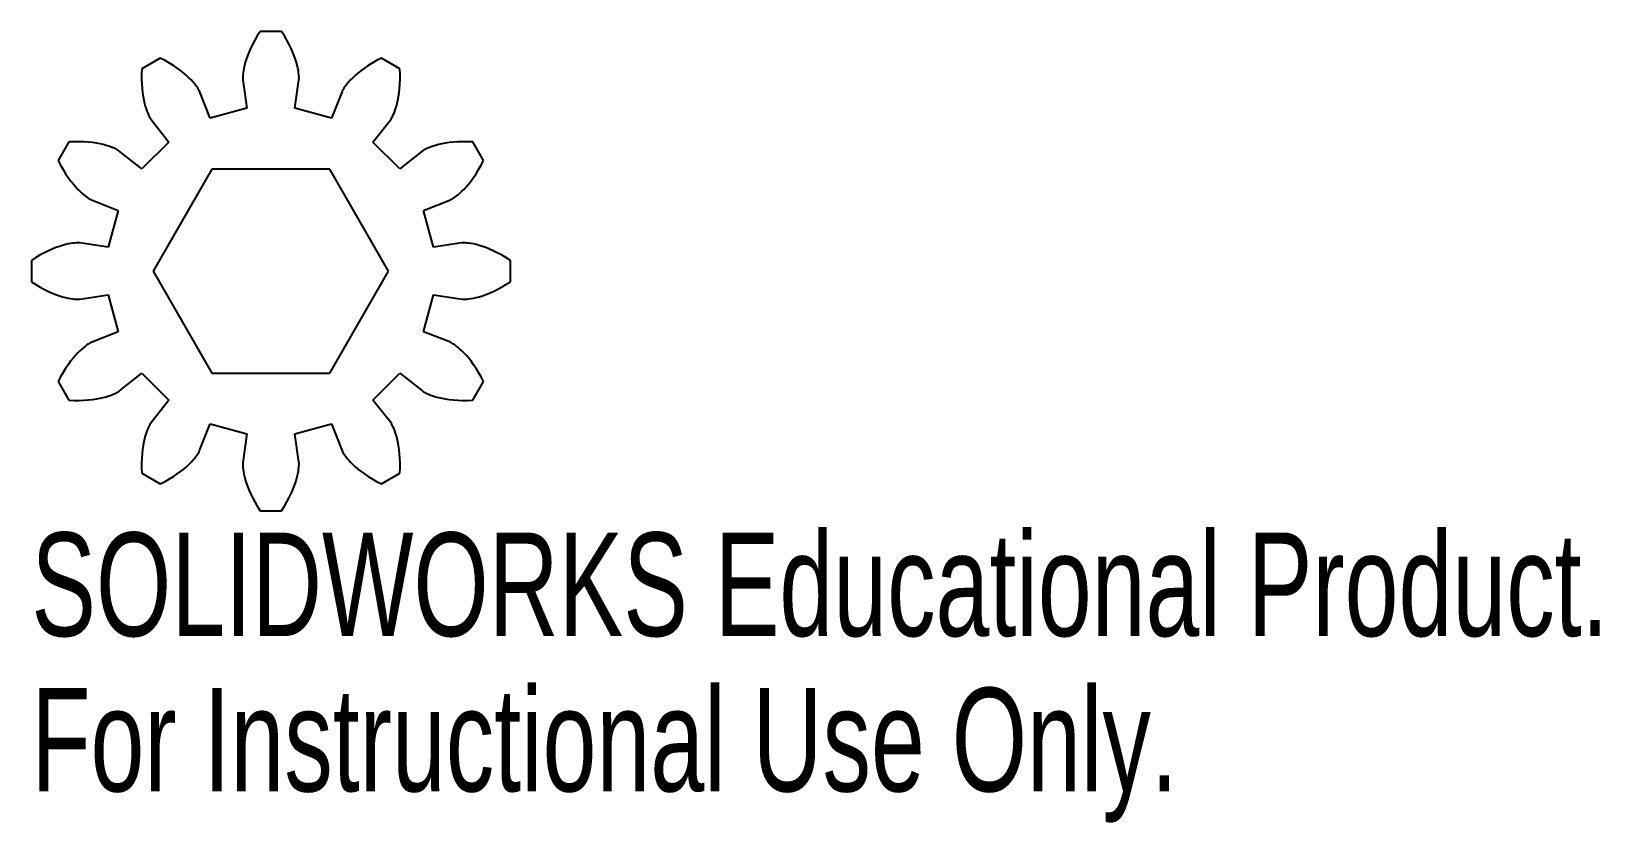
# Model space of a CAD drawing. Header units: millimetres. Extents: x -11.2 to 62.1, y -25.8 to 11.2.
import ezdxf

# ---------------------------------------------------------------- set-up
doc = ezdxf.new("R2010")
doc.units = ezdxf.units.MM
doc.styles.add('SLDTEXTSTYLE0', font='TXT', dxfattribs={"width": 0.7})

msp = doc.modelspace()

# ---------------------------------------------------------------- linework, layer by layer
at = {"color": 7, "linetype": 'Continuous', "lineweight": 25}
for p, q in [((-0.497, 11.189), (-0.632, 10.978)), ((0.497, 11.189), (-0.497, 11.189)), ((0.632, 10.978), (0.497, 11.189)), ((-0.95, 10.389), (-1.029, 10.21)), ((-0.858, 10.578), (-0.95, 10.389)), ((-0.752, 10.774), (-0.858, 10.578)), ((-0.632, 10.978), (-0.752, 10.774)), ((0.752, 10.774), (0.632, 10.978)), ((0.858, 10.578), (0.752, 10.774)), ((0.95, 10.389), (0.858, 10.578)), ((1.029, 10.21), (0.95, 10.389)), ((-5.164, 9.938), (-6.025, 9.442)), ((-4.942, 9.823), (-5.164, 9.938)), ((-4.736, 9.707), (-4.942, 9.823)), ((-4.546, 9.589), (-4.736, 9.707)), ((-4.372, 9.472), (-4.546, 9.589)), ((-1.235, 9.595), (-1.263, 9.469)), ((-1.198, 9.732), (-1.235, 9.595)), ((-1.152, 9.881), (-1.198, 9.732)), ((-1.096, 10.04), (-1.152, 9.881)), ((-1.029, 10.21), (-1.096, 10.04)), ((1.096, 10.04), (1.029, 10.21)), ((1.152, 9.881), (1.096, 10.04)), ((1.198, 9.732), (1.152, 9.881)), ((1.235, 9.595), (1.198, 9.732)), ((1.263, 9.469), (1.235, 9.595)), ((4.546, 9.589), (4.372, 9.472)), ((4.736, 9.707), (4.546, 9.589)), ((4.942, 9.823), (4.736, 9.707)), ((5.164, 9.938), (4.942, 9.823)), ((6.025, 9.442), (5.164, 9.938)), ((-6.036, 9.192), (-6.038, 8.955)), ((-6.038, 8.955), (-6.032, 8.732)), ((-6.025, 9.442), (-6.036, 9.192)), ((-4.214, 9.357), (-4.372, 9.472)), ((-4.071, 9.243), (-4.214, 9.357)), ((-3.942, 9.133), (-4.071, 9.243)), ((-3.828, 9.027), (-3.942, 9.133)), ((-3.728, 8.927), (-3.828, 9.027)), ((-3.641, 8.832), (-3.728, 8.927)), ((-3.566, 8.745), (-3.641, 8.832)), ((-1.313, 9.094), (-1.315, 9.033)), ((-1.315, 9.033), (-1.315, 8.986)), ((-1.315, 8.986), (-1.311, 8.925)), ((-1.308, 9.168), (-1.313, 9.094)), ((-1.311, 8.925), (-1.116, 7.599)), ((-1.299, 9.256), (-1.308, 9.168)), ((-1.284, 9.356), (-1.299, 9.256)), ((-1.263, 9.469), (-1.284, 9.356)), ((1.116, 7.599), (1.311, 8.932)), ((1.284, 9.356), (1.263, 9.469)), ((1.299, 9.256), (1.284, 9.356)), ((1.308, 9.168), (1.299, 9.256)), ((1.313, 9.094), (1.308, 9.168)), ((1.311, 8.932), (1.315, 8.986)), ((1.315, 9.033), (1.313, 9.094)), ((1.315, 8.986), (1.315, 9.033)), ((3.641, 8.832), (3.566, 8.745)), ((3.728, 8.927), (3.641, 8.832)), ((3.828, 9.027), (3.728, 8.927)), ((3.942, 9.133), (3.828, 9.027)), ((4.071, 9.243), (3.942, 9.133)), ((4.214, 9.357), (4.071, 9.243)), ((4.372, 9.472), (4.214, 9.357)), ((6.036, 9.192), (6.025, 9.442)), ((6.032, 8.732), (6.038, 8.955)), ((6.038, 8.955), (6.036, 9.192)), ((-6.032, 8.732), (-6.017, 8.523)), ((-6.017, 8.523), (-5.996, 8.328)), ((-5.996, 8.328), (-5.969, 8.147)), ((-5.969, 8.147), (-5.938, 7.981)), ((-3.503, 8.665), (-3.566, 8.745)), ((-3.451, 8.594), (-3.503, 8.665)), ((-3.41, 8.533), (-3.451, 8.594)), ((-3.378, 8.481), (-3.41, 8.533)), ((-3.354, 8.44), (-3.378, 8.481)), ((-3.33, 8.391), (-3.354, 8.44)), ((-2.833, 7.138), (-3.33, 8.391)), ((3.328, 8.385), (2.833, 7.138)), ((3.354, 8.44), (3.328, 8.385)), ((3.378, 8.481), (3.354, 8.44)), ((3.41, 8.533), (3.378, 8.481)), ((3.451, 8.594), (3.41, 8.533)), ((3.503, 8.665), (3.451, 8.594)), ((3.566, 8.745), (3.503, 8.665)), ((5.938, 7.981), (5.969, 8.147)), ((5.969, 8.147), (5.996, 8.328)), ((5.996, 8.328), (6.017, 8.523)), ((6.017, 8.523), (6.032, 8.732)), ((-5.938, 7.981), (-5.904, 7.829)), ((-5.904, 7.829), (-5.867, 7.692)), ((-5.867, 7.692), (-5.829, 7.569)), ((-5.829, 7.569), (-5.791, 7.461)), ((-5.791, 7.461), (-5.753, 7.366)), ((-5.753, 7.366), (-5.717, 7.286)), ((-1.116, 7.599), (-2.833, 7.138)), ((2.833, 7.138), (1.116, 7.599)), ((5.717, 7.286), (5.753, 7.366)), ((5.753, 7.366), (5.791, 7.461)), ((5.791, 7.461), (5.829, 7.569)), ((5.829, 7.569), (5.867, 7.692)), ((5.867, 7.692), (5.904, 7.829)), ((5.904, 7.829), (5.938, 7.981)), ((-5.717, 7.286), (-5.685, 7.219)), ((-5.685, 7.219), (-5.656, 7.166)), ((-5.656, 7.166), (-5.632, 7.125)), ((-5.632, 7.125), (-5.598, 7.074)), ((-5.598, 7.074), (-4.766, 6.023)), ((4.766, 6.023), (5.613, 7.096)), ((5.613, 7.096), (5.632, 7.125)), ((5.632, 7.125), (5.656, 7.166)), ((5.656, 7.166), (5.685, 7.219)), ((5.685, 7.219), (5.717, 7.286)), ((-9.442, 6.025), (-9.938, 5.164)), ((-9.192, 6.036), (-9.442, 6.025)), ((-8.955, 6.038), (-9.192, 6.036)), ((-8.732, 6.032), (-8.955, 6.038)), ((-8.523, 6.017), (-8.732, 6.032)), ((-8.328, 5.996), (-8.523, 6.017)), ((-8.147, 5.969), (-8.328, 5.996)), ((-7.981, 5.938), (-8.147, 5.969)), ((-7.829, 5.904), (-7.981, 5.938)), ((-7.692, 5.867), (-7.829, 5.904)), ((-7.569, 5.829), (-7.692, 5.867)), ((-4.766, 6.023), (-6.023, 4.766)), ((6.023, 4.766), (4.766, 6.023)), ((7.692, 5.867), (7.569, 5.829)), ((7.829, 5.904), (7.692, 5.867)), ((7.981, 5.938), (7.829, 5.904)), ((8.147, 5.969), (7.981, 5.938)), ((8.328, 5.996), (8.147, 5.969)), ((8.523, 6.017), (8.328, 5.996)), ((8.732, 6.032), (8.523, 6.017)), ((8.955, 6.038), (8.732, 6.032)), ((9.192, 6.036), (8.955, 6.038)), ((9.442, 6.025), (9.192, 6.036)), ((9.938, 5.164), (9.442, 6.025)), ((-9.938, 5.164), (-9.823, 4.942)), ((-7.461, 5.791), (-7.569, 5.829)), ((-7.366, 5.753), (-7.461, 5.791)), ((-7.286, 5.717), (-7.366, 5.753)), ((-7.219, 5.685), (-7.286, 5.717)), ((-7.166, 5.656), (-7.219, 5.685)), ((-7.125, 5.632), (-7.166, 5.656)), ((-7.096, 5.613), (-7.125, 5.632)), ((-6.023, 4.766), (-7.096, 5.613)), ((7.074, 5.598), (6.023, 4.766)), ((7.125, 5.632), (7.074, 5.598)), ((7.166, 5.656), (7.125, 5.632)), ((7.219, 5.685), (7.166, 5.656)), ((7.286, 5.717), (7.219, 5.685)), ((7.366, 5.753), (7.286, 5.717)), ((7.461, 5.791), (7.366, 5.753)), ((7.569, 5.829), (7.461, 5.791)), ((9.823, 4.942), (9.938, 5.164)), ((-9.823, 4.942), (-9.707, 4.736)), ((-9.707, 4.736), (-9.589, 4.546)), ((-9.589, 4.546), (-9.472, 4.372)), ((-2.75, 4.763), (-5.499, 0)), ((2.75, 4.763), (-2.75, 4.763)), ((5.499, 0), (2.75, 4.763)), ((9.472, 4.372), (9.589, 4.546)), ((9.589, 4.546), (9.707, 4.736)), ((9.707, 4.736), (9.823, 4.942)), ((-9.472, 4.372), (-9.357, 4.214)), ((-9.357, 4.214), (-9.243, 4.071)), ((-9.243, 4.071), (-9.133, 3.942)), ((-9.133, 3.942), (-9.027, 3.828)), ((-9.027, 3.828), (-8.927, 3.728)), ((-8.927, 3.728), (-8.832, 3.641)), ((8.832, 3.641), (8.927, 3.728)), ((8.927, 3.728), (9.027, 3.828)), ((9.027, 3.828), (9.133, 3.942)), ((9.133, 3.942), (9.243, 4.071)), ((9.243, 4.071), (9.357, 4.214)), ((9.357, 4.214), (9.472, 4.372)), ((-8.832, 3.641), (-8.745, 3.566)), ((-8.745, 3.566), (-8.665, 3.503)), ((-8.665, 3.503), (-8.594, 3.451)), ((-8.594, 3.451), (-8.533, 3.41)), ((-8.533, 3.41), (-8.481, 3.378)), ((-8.481, 3.378), (-8.44, 3.354)), ((-8.44, 3.354), (-8.385, 3.328)), ((-8.385, 3.328), (-7.138, 2.833)), ((7.138, 2.833), (8.391, 3.33)), ((8.391, 3.33), (8.44, 3.354)), ((8.44, 3.354), (8.481, 3.378)), ((8.481, 3.378), (8.533, 3.41)), ((8.533, 3.41), (8.594, 3.451)), ((8.594, 3.451), (8.665, 3.503)), ((8.665, 3.503), (8.745, 3.566)), ((8.745, 3.566), (8.832, 3.641)), ((-7.138, 2.833), (-7.599, 1.116)), ((7.599, 1.116), (7.138, 2.833)), ((-10.774, 0.752), (-10.978, 0.632)), ((-10.578, 0.858), (-10.774, 0.752)), ((-10.389, 0.95), (-10.578, 0.858)), ((-10.21, 1.029), (-10.389, 0.95)), ((-10.04, 1.096), (-10.21, 1.029)), ((-9.881, 1.152), (-10.04, 1.096)), ((-9.732, 1.198), (-9.881, 1.152)), ((-9.595, 1.235), (-9.732, 1.198)), ((-9.469, 1.263), (-9.595, 1.235)), ((-9.356, 1.284), (-9.469, 1.263)), ((-9.256, 1.299), (-9.356, 1.284)), ((-9.168, 1.308), (-9.256, 1.299)), ((-9.094, 1.313), (-9.168, 1.308)), ((-9.033, 1.315), (-9.094, 1.313)), ((-8.986, 1.315), (-9.033, 1.315)), ((-8.932, 1.311), (-8.986, 1.315)), ((-7.599, 1.116), (-8.932, 1.311)), ((8.925, 1.311), (7.599, 1.116)), ((8.986, 1.315), (8.925, 1.311)), ((9.033, 1.315), (8.986, 1.315)), ((9.094, 1.313), (9.033, 1.315)), ((9.168, 1.308), (9.094, 1.313)), ((9.256, 1.299), (9.168, 1.308)), ((9.356, 1.284), (9.256, 1.299)), ((9.469, 1.263), (9.356, 1.284)), ((9.595, 1.235), (9.469, 1.263)), ((9.732, 1.198), (9.595, 1.235)), ((9.881, 1.152), (9.732, 1.198)), ((10.04, 1.096), (9.881, 1.152)), ((10.21, 1.029), (10.04, 1.096)), ((10.389, 0.95), (10.21, 1.029)), ((10.578, 0.858), (10.389, 0.95)), ((10.774, 0.752), (10.578, 0.858)), ((10.978, 0.632), (10.774, 0.752)), ((-10.978, 0.632), (-11.189, 0.497)), ((-11.189, 0.497), (-11.189, -0.497)), ((-5.499, 0), (-2.75, -4.763)), ((2.75, -4.763), (5.499, 0)), ((11.189, 0.497), (10.978, 0.632)), ((11.189, -0.497), (11.189, 0.497)), ((-11.189, -0.497), (-10.978, -0.632)), ((-10.978, -0.632), (-10.774, -0.752)), ((10.774, -0.752), (10.978, -0.632)), ((10.978, -0.632), (11.189, -0.497)), ((-10.774, -0.752), (-10.578, -0.858)), ((-10.578, -0.858), (-10.389, -0.95)), ((-10.389, -0.95), (-10.21, -1.029)), ((-10.21, -1.029), (-10.04, -1.096)), ((-10.04, -1.096), (-9.881, -1.152)), ((-9.881, -1.152), (-9.732, -1.198)), ((-9.732, -1.198), (-9.595, -1.235)), ((-9.595, -1.235), (-9.469, -1.263)), ((-9.469, -1.263), (-9.356, -1.284)), ((-9.356, -1.284), (-9.256, -1.299)), ((-9.256, -1.299), (-9.168, -1.308)), ((-9.168, -1.308), (-9.094, -1.313)), ((-9.094, -1.313), (-9.033, -1.315)), ((-9.033, -1.315), (-8.986, -1.315)), ((-8.986, -1.315), (-8.925, -1.311)), ((-8.925, -1.311), (-7.599, -1.116)), ((-7.599, -1.116), (-7.138, -2.833)), ((7.138, -2.833), (7.599, -1.116)), ((7.599, -1.116), (8.932, -1.311)), ((8.932, -1.311), (8.986, -1.315)), ((8.986, -1.315), (9.033, -1.315)), ((9.033, -1.315), (9.094, -1.313)), ((9.094, -1.313), (9.168, -1.308)), ((9.168, -1.308), (9.256, -1.299)), ((9.256, -1.299), (9.356, -1.284)), ((9.356, -1.284), (9.469, -1.263)), ((9.469, -1.263), (9.595, -1.235)), ((9.595, -1.235), (9.732, -1.198)), ((9.732, -1.198), (9.881, -1.152)), ((9.881, -1.152), (10.04, -1.096)), ((10.04, -1.096), (10.21, -1.029)), ((10.21, -1.029), (10.389, -0.95)), ((10.389, -0.95), (10.578, -0.858)), ((10.578, -0.858), (10.774, -0.752)), ((-7.138, -2.833), (-8.391, -3.33)), ((8.385, -3.328), (7.138, -2.833)), ((-8.832, -3.641), (-8.927, -3.728)), ((-8.745, -3.566), (-8.832, -3.641)), ((-8.665, -3.503), (-8.745, -3.566)), ((-8.594, -3.451), (-8.665, -3.503)), ((-8.533, -3.41), (-8.594, -3.451)), ((-8.481, -3.378), (-8.533, -3.41)), ((-8.44, -3.354), (-8.481, -3.378)), ((-8.391, -3.33), (-8.44, -3.354)), ((8.44, -3.354), (8.385, -3.328)), ((8.481, -3.378), (8.44, -3.354)), ((8.533, -3.41), (8.481, -3.378)), ((8.594, -3.451), (8.533, -3.41)), ((8.665, -3.503), (8.594, -3.451)), ((8.745, -3.566), (8.665, -3.503)), ((8.832, -3.641), (8.745, -3.566)), ((8.927, -3.728), (8.832, -3.641)), ((-9.472, -4.372), (-9.589, -4.546)), ((-9.357, -4.214), (-9.472, -4.372)), ((-9.243, -4.071), (-9.357, -4.214)), ((-9.133, -3.942), (-9.243, -4.071)), ((-9.027, -3.828), (-9.133, -3.942)), ((-8.927, -3.728), (-9.027, -3.828)), ((9.027, -3.828), (8.927, -3.728)), ((9.133, -3.942), (9.027, -3.828)), ((9.243, -4.071), (9.133, -3.942)), ((9.357, -4.214), (9.243, -4.071)), ((9.472, -4.372), (9.357, -4.214)), ((9.589, -4.546), (9.472, -4.372)), ((-9.823, -4.942), (-9.938, -5.164)), ((-9.707, -4.736), (-9.823, -4.942)), ((-9.589, -4.546), (-9.707, -4.736)), ((-7.074, -5.598), (-6.023, -4.766)), ((-6.023, -4.766), (-4.766, -6.023)), ((-2.75, -4.763), (2.75, -4.763)), ((4.766, -6.023), (6.023, -4.766)), ((6.023, -4.766), (7.096, -5.613)), ((9.707, -4.736), (9.589, -4.546)), ((9.823, -4.942), (9.707, -4.736)), ((9.938, -5.164), (9.823, -4.942)), ((-9.938, -5.164), (-9.442, -6.025)), ((-7.692, -5.867), (-7.569, -5.829)), ((-7.569, -5.829), (-7.461, -5.791)), ((-7.461, -5.791), (-7.366, -5.753)), ((-7.366, -5.753), (-7.286, -5.717)), ((-7.286, -5.717), (-7.219, -5.685)), ((-7.219, -5.685), (-7.166, -5.656)), ((-7.166, -5.656), (-7.125, -5.632)), ((-7.125, -5.632), (-7.074, -5.598)), ((7.096, -5.613), (7.125, -5.632)), ((7.125, -5.632), (7.166, -5.656)), ((7.166, -5.656), (7.219, -5.685)), ((7.219, -5.685), (7.286, -5.717)), ((7.286, -5.717), (7.366, -5.753)), ((7.366, -5.753), (7.461, -5.791)), ((7.461, -5.791), (7.569, -5.829)), ((7.569, -5.829), (7.692, -5.867)), ((9.442, -6.025), (9.938, -5.164)), ((-9.442, -6.025), (-9.192, -6.036)), ((-9.192, -6.036), (-8.955, -6.038)), ((-8.955, -6.038), (-8.732, -6.032)), ((-8.732, -6.032), (-8.523, -6.017)), ((-8.523, -6.017), (-8.328, -5.996)), ((-8.328, -5.996), (-8.147, -5.969)), ((-8.147, -5.969), (-7.981, -5.938)), ((-7.981, -5.938), (-7.829, -5.904)), ((-7.829, -5.904), (-7.692, -5.867)), ((-4.766, -6.023), (-5.613, -7.096)), ((5.598, -7.074), (4.766, -6.023)), ((7.692, -5.867), (7.829, -5.904)), ((7.829, -5.904), (7.981, -5.938)), ((7.981, -5.938), (8.147, -5.969)), ((8.147, -5.969), (8.328, -5.996)), ((8.328, -5.996), (8.523, -6.017)), ((8.523, -6.017), (8.732, -6.032)), ((8.732, -6.032), (8.955, -6.038)), ((8.955, -6.038), (9.192, -6.036)), ((9.192, -6.036), (9.442, -6.025)), ((-5.717, -7.286), (-5.753, -7.366)), ((-5.685, -7.219), (-5.717, -7.286)), ((-5.656, -7.166), (-5.685, -7.219)), ((-5.632, -7.125), (-5.656, -7.166)), ((-5.613, -7.096), (-5.632, -7.125)), ((-3.328, -8.385), (-2.833, -7.138)), ((-2.833, -7.138), (-1.116, -7.599)), ((1.116, -7.599), (2.833, -7.138)), ((2.833, -7.138), (3.33, -8.391)), ((5.632, -7.125), (5.598, -7.074)), ((5.656, -7.166), (5.632, -7.125)), ((5.685, -7.219), (5.656, -7.166)), ((5.717, -7.286), (5.685, -7.219)), ((5.753, -7.366), (5.717, -7.286)), ((-5.938, -7.981), (-5.969, -8.147)), ((-5.904, -7.829), (-5.938, -7.981)), ((-5.867, -7.692), (-5.904, -7.829)), ((-5.829, -7.569), (-5.867, -7.692)), ((-5.791, -7.461), (-5.829, -7.569)), ((-5.753, -7.366), (-5.791, -7.461)), ((-1.116, -7.599), (-1.311, -8.932)), ((1.311, -8.925), (1.116, -7.599)), ((5.791, -7.461), (5.753, -7.366)), ((5.829, -7.569), (5.791, -7.461)), ((5.867, -7.692), (5.829, -7.569)), ((5.904, -7.829), (5.867, -7.692)), ((5.938, -7.981), (5.904, -7.829)), ((5.969, -8.147), (5.938, -7.981)), ((-6.032, -8.732), (-6.038, -8.955)), ((-6.017, -8.523), (-6.032, -8.732)), ((-5.996, -8.328), (-6.017, -8.523)), ((-5.969, -8.147), (-5.996, -8.328)), ((-3.641, -8.832), (-3.566, -8.745)), ((-3.566, -8.745), (-3.503, -8.665)), ((-3.503, -8.665), (-3.451, -8.594)), ((-3.451, -8.594), (-3.41, -8.533)), ((-3.41, -8.533), (-3.378, -8.481)), ((-3.378, -8.481), (-3.354, -8.44)), ((-3.354, -8.44), (-3.328, -8.385)), ((3.33, -8.391), (3.354, -8.44)), ((3.354, -8.44), (3.378, -8.481)), ((3.378, -8.481), (3.41, -8.533)), ((3.41, -8.533), (3.451, -8.594)), ((3.451, -8.594), (3.503, -8.665)), ((3.503, -8.665), (3.566, -8.745)), ((3.566, -8.745), (3.641, -8.832)), ((5.996, -8.328), (5.969, -8.147)), ((6.017, -8.523), (5.996, -8.328)), ((6.032, -8.732), (6.017, -8.523)), ((6.038, -8.955), (6.032, -8.732)), ((-6.038, -8.955), (-6.036, -9.192)), ((-6.036, -9.192), (-6.025, -9.442)), ((-6.025, -9.442), (-5.164, -9.938)), ((-4.546, -9.589), (-4.372, -9.472)), ((-4.372, -9.472), (-4.214, -9.357)), ((-4.214, -9.357), (-4.071, -9.243)), ((-4.071, -9.243), (-3.942, -9.133)), ((-3.942, -9.133), (-3.828, -9.027)), ((-3.828, -9.027), (-3.728, -8.927)), ((-3.728, -8.927), (-3.641, -8.832)), ((-1.311, -8.932), (-1.315, -8.986)), ((-1.315, -8.986), (-1.315, -9.033)), ((-1.315, -9.033), (-1.313, -9.094)), ((-1.313, -9.094), (-1.308, -9.168)), ((-1.308, -9.168), (-1.299, -9.256)), ((-1.299, -9.256), (-1.284, -9.356)), ((-1.284, -9.356), (-1.263, -9.469)), ((-1.263, -9.469), (-1.235, -9.595)), ((1.235, -9.595), (1.263, -9.469)), ((1.263, -9.469), (1.284, -9.356)), ((1.284, -9.356), (1.299, -9.256)), ((1.299, -9.256), (1.308, -9.168)), ((1.308, -9.168), (1.313, -9.094)), ((1.315, -8.986), (1.311, -8.925)), ((1.313, -9.094), (1.315, -9.033)), ((1.315, -9.033), (1.315, -8.986)), ((3.641, -8.832), (3.728, -8.927)), ((3.728, -8.927), (3.828, -9.027)), ((3.828, -9.027), (3.942, -9.133)), ((3.942, -9.133), (4.071, -9.243)), ((4.071, -9.243), (4.214, -9.357)), ((4.214, -9.357), (4.372, -9.472)), ((4.372, -9.472), (4.546, -9.589)), ((5.164, -9.938), (6.025, -9.442)), ((6.025, -9.442), (6.036, -9.192)), ((6.036, -9.192), (6.038, -8.955)), ((-5.164, -9.938), (-4.942, -9.823)), ((-4.942, -9.823), (-4.736, -9.707)), ((-4.736, -9.707), (-4.546, -9.589)), ((-1.235, -9.595), (-1.198, -9.732)), ((-1.198, -9.732), (-1.152, -9.881)), ((-1.152, -9.881), (-1.096, -10.04)), ((-1.096, -10.04), (-1.029, -10.21)), ((-1.029, -10.21), (-0.95, -10.389)), ((0.95, -10.389), (1.029, -10.21)), ((1.029, -10.21), (1.096, -10.04)), ((1.096, -10.04), (1.152, -9.881)), ((1.152, -9.881), (1.198, -9.732)), ((1.198, -9.732), (1.235, -9.595)), ((4.546, -9.589), (4.736, -9.707)), ((4.736, -9.707), (4.942, -9.823)), ((4.942, -9.823), (5.164, -9.938)), ((-0.95, -10.389), (-0.858, -10.578)), ((-0.858, -10.578), (-0.752, -10.774)), ((-0.752, -10.774), (-0.632, -10.978)), ((-0.632, -10.978), (-0.497, -11.189)), ((0.497, -11.189), (0.632, -10.978)), ((0.632, -10.978), (0.752, -10.774)), ((0.752, -10.774), (0.858, -10.578)), ((0.858, -10.578), (0.95, -10.389)), ((-0.497, -11.189), (0.497, -11.189))]:
    msp.add_line(p, q, dxfattribs=at)

# ---------------------------------------------------------------- texts
at = {"color": 7, "linetype": 'Continuous', "char_height": 4.83362, "attachment_point": 1, "style": 'SLDTEXTSTYLE0'}
for s, insert in [('SOLIDWORKS Educational Product.', (-11.189, -12.209)), ('For Instructional Use Only.', (-11.189, -19.459))]:
    msp.add_mtext(s, dxfattribs=dict(at, insert=insert))

doc.saveas('drawing.dxf')
